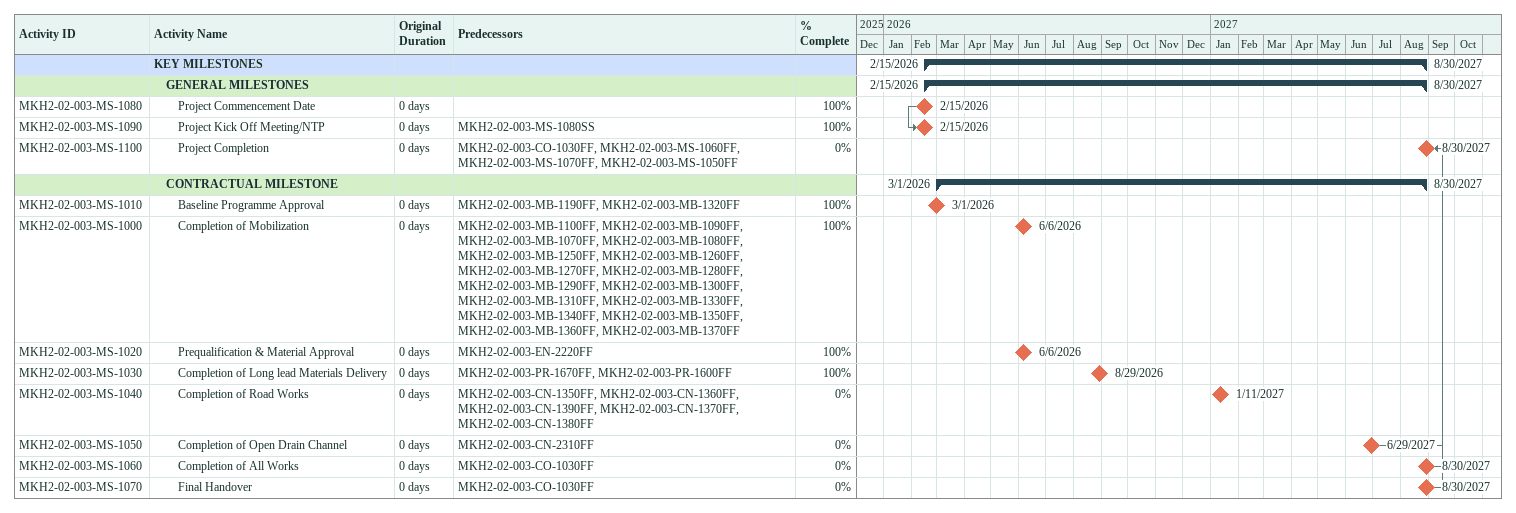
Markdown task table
| ID | Level | Task | Original duration | Start | Finish | Predecessors | % complete |
|---|---|---|---|---|---|---|---|
|  | 1 | **KEY MILESTONES** |  | 2026-02-15 | 2027-08-30 |  |  |
|  | 2 | **GENERAL MILESTONES** |  | 2026-02-15 | 2027-08-30 |  |  |
| MKH2-02-003-MS-1080 | 3 | Project Commencement Date | 0d | 2026-02-15 | 2026-02-15 |  | 100 |
| MKH2-02-003-MS-1090 | 3 | Project Kick Off Meeting/NTP | 0d | 2026-02-15 | 2026-02-15 | MKH2-02-003-MS-1080SS | 100 |
| MKH2-02-003-MS-1100 | 3 | Project Completion | 0d | 2027-08-30 | 2027-08-30 | MKH2-02-003-CO-1030FF, MKH2-02-003-MS-1060FF, MKH2-02-003-MS-1070FF, MKH2-02-003-MS-1050FF | 0 |
|  | 2 | **CONTRACTUAL MILESTONE** |  | 2026-03-01 | 2027-08-30 |  |  |
| MKH2-02-003-MS-1010 | 3 | Baseline Programme Approval | 0d | 2026-03-01 | 2026-03-01 | MKH2-02-003-MB-1190FF, MKH2-02-003-MB-1320FF | 100 |
| MKH2-02-003-MS-1000 | 3 | Completion of Mobilization | 0d | 2026-06-06 | 2026-06-06 | MKH2-02-003-MB-1100FF, MKH2-02-003-MB-1090FF, MKH2-02-003-MB-1070FF, MKH2-02-003-MB-1080FF, MKH2-02-003-MB-1250FF, MKH2-02-003-MB-1260FF, MKH2-02-003-MB-1270FF, MKH2-02-003-MB-1280FF, MKH2-02-003-MB-1290FF, MKH2-02-003-MB-1300FF, MKH2-02-003-MB-1310FF, MKH2-02-003-MB-1330FF, MKH2-02-003-MB-1340FF, MKH2-02-003-MB-1350FF, MKH2-02-003-MB-1360FF, MKH2-02-003-MB-1370FF | 100 |
| MKH2-02-003-MS-1020 | 3 | Prequalification & Material Approval | 0d | 2026-06-06 | 2026-06-06 | MKH2-02-003-EN-2220FF | 100 |
| MKH2-02-003-MS-1030 | 3 | Completion of Long lead Materials Delivery | 0d | 2026-08-29 | 2026-08-29 | MKH2-02-003-PR-1670FF, MKH2-02-003-PR-1600FF | 100 |
| MKH2-02-003-MS-1040 | 3 | Completion of Road Works | 0d | 2027-01-11 | 2027-01-11 | MKH2-02-003-CN-1350FF, MKH2-02-003-CN-1360FF, MKH2-02-003-CN-1390FF, MKH2-02-003-CN-1370FF, MKH2-02-003-CN-1380FF | 0 |
| MKH2-02-003-MS-1050 | 3 | Completion of Open Drain Channel | 0d | 2027-06-29 | 2027-06-29 | MKH2-02-003-CN-2310FF | 0 |
| MKH2-02-003-MS-1060 | 3 | Completion of All Works | 0d | 2027-08-30 | 2027-08-30 | MKH2-02-003-CO-1030FF | 0 |
| MKH2-02-003-MS-1070 | 3 | Final Handover | 0d | 2027-08-30 | 2027-08-30 | MKH2-02-003-CO-1030FF | 0 |
